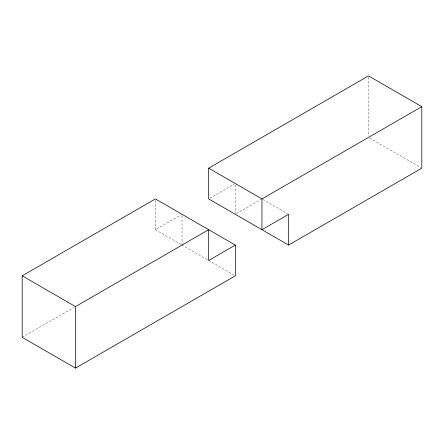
<?xml version="1.0" encoding="UTF-8"?>
<svg xmlns="http://www.w3.org/2000/svg" width="444" height="444" viewBox="0 0 444 444"><rect width="100%" height="100%" fill="white"/><g stroke="black" fill="none" stroke-linecap="round" stroke-linejoin="round"><path stroke-width="0.33" stroke-dasharray="2.22 1.67" d="M155.4 200.294L155.4 229.692L181.446 214.652M209.862 198.246L234.138 184.232M22.2 337.351L74.281 307.287M236.519 213.62L261.122 199.417M369.719 138.101L420.601 167.477M262.859 199.45L287.401 213.62M155.4 229.692L181.141 244.55M181.74 244.899L234.121 275.141M368.52 77.267L368.52 136.025M235.32 184.915L235.32 213.625M182.04 215.679L182.04 244.389"/><path stroke-width="0.67" d="M22.2 275.829L155.4 198.929L235.32 245.071L235.32 275.829L75.48 368.115L22.2 337.351L22.2 275.829L75.48 306.593L208.68 229.692L208.68 260.45L235.32 245.071M208.68 168.171L368.52 75.885L421.8 106.649L421.8 168.171L288.6 245.071L208.68 198.929L208.68 168.171L261.96 198.929L421.8 106.649M288.6 245.071L288.6 214.308L261.96 229.692L261.96 198.929M75.48 306.593L75.48 368.115"/></g></svg>
